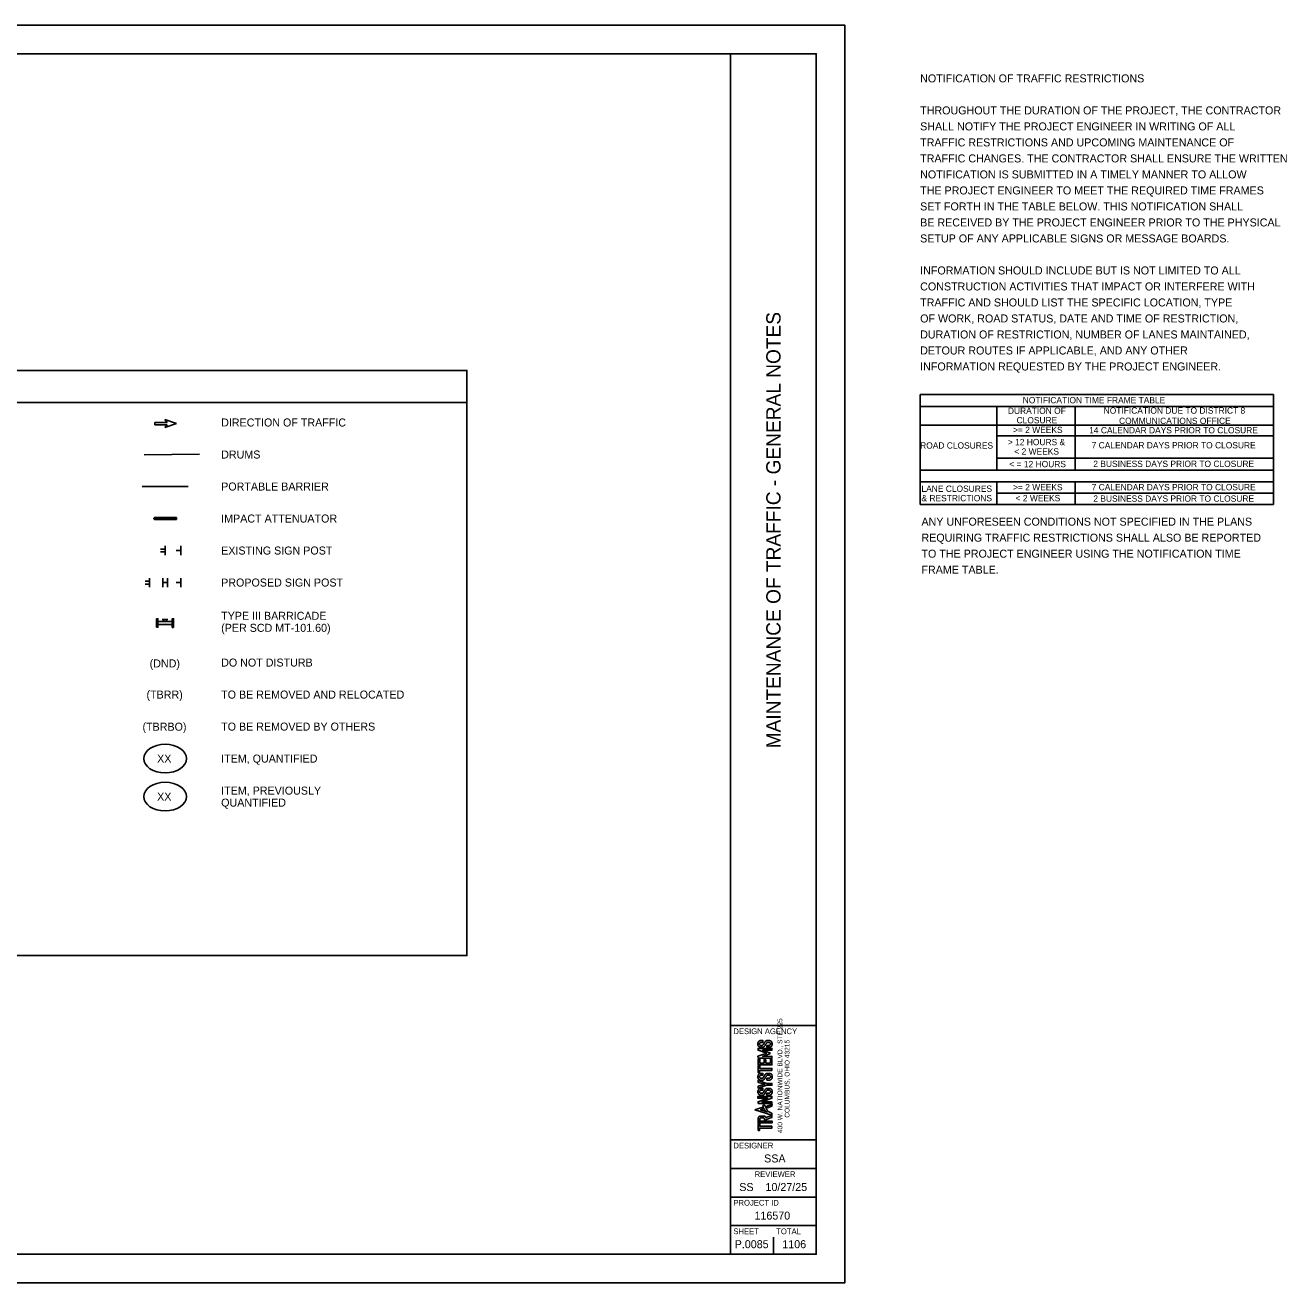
# Model space of a CAD drawing. Extents: x -6 to 94, y 0 to 31.
# Drawn here: x 19.66 to 41.73, y 0 to 22 of the extents above; entities that cross this region are included whole.
import ezdxf

# ---------------------------------------------------------------- set-up
doc = ezdxf.new("R2010")
doc.units = 0
for name, color, linetype in [('AP_P_Airside', 7, 'Continuous'), ('Default', 7, 'Continuous'), ('GM_X_Township_Road', 7, 'Continuous'), ('MT_P_Work_Area', 7, 'Continuous'), ('MT_X_Work_Area', 7, 'Continuous'), ('SG_X_Text', 7, 'Continuous'), ('SH_Border', 7, 'Continuous'), ('SH_Cut_Line', 7, 'Continuous'), ('SH_Data', 7, 'Continuous'), ('SN_P_Signs', 7, 'Continuous')]:
    doc.layers.add(name, color=color, linetype=linetype)

msp = doc.modelspace()

# ---------------------------------------------------------------- linework, layer by layer
at = {"layer": 'AP_P_Airside'}
for p, q in [((35.317, 15.54), (41.496, 15.54)), ((35.317, 15.54), (35.317, 13.614)), ((41.496, 15.54), (41.496, 13.614)), ((35.317, 15.331), (41.496, 15.331)), ((36.657, 15.331), (36.657, 14.216)), ((38.031, 15.331), (38.031, 14.216)), ((35.317, 15.002), (41.496, 15.002)), ((36.657, 14.814), (41.496, 14.814)), ((36.657, 14.425), (41.496, 14.425)), ((35.317, 14.216), (41.496, 14.216)), ((22.513, 13.93), (21.71, 13.93)), ((35.317, 14.011), (41.496, 14.011)), ((36.657, 14.011), (36.657, 13.614)), ((38.031, 14.011), (38.031, 13.614)), ((36.657, 13.811), (41.496, 13.811)), ((35.317, 13.614), (41.496, 13.614))]:
    msp.add_line(p, q, dxfattribs=at)
for points in [[(6.11, 15.4), (6.11, 15.96), (27.39, 15.96), (27.39, 15.4)], [(6.11, 5.723), (6.11, 15.4), (27.39, 15.4), (27.39, 5.723), (6.11, 5.723)]]:
    msp.add_lwpolyline(points, dxfattribs=at)
for centre in [(22.11, 9.17), (22.11, 8.505)]:
    msp.add_ellipse(centre, major_axis=(0.375, 0), ratio=0.666667, dxfattribs=at)
at = {"layer": 'GM_X_Township_Road'}
for p, q in [((21.839, 12.272), (21.759, 12.272)), ((21.839, 12.224), (21.759, 12.224)), ((21.839, 12.328), (21.839, 12.168)), ((21.839, 12.248), (21.839, 12.248)), ((22.07, 12.168), (22.07, 12.328)), ((22.07, 12.248), (22.15, 12.248)), ((22.11, 12.248), (22.11, 12.248)), ((22.15, 12.168), (22.15, 12.328)), ((22.384, 12.248), (22.304, 12.248)), ((22.384, 12.168), (22.384, 12.328)), ((22.384, 12.248), (22.384, 12.248))]:
    msp.add_line(p, q, dxfattribs=at)
at = {"layer": 'MT_P_Work_Area'}
for p, q in [((21.927, 15.011), (21.927, 15.051)), ((21.927, 15.051), (22.147, 15.051)), ((21.927, 15.031), (21.927, 15.031)), ((22.147, 15.011), (21.927, 15.011)), ((22.147, 15.051), (22.107, 15.101)), ((22.107, 15.101), (22.307, 15.031)), ((22.307, 15.031), (22.107, 14.962)), ((22.107, 14.962), (22.147, 15.011)), ((22.307, 15.031), (22.307, 15.031)), ((22.234, 11.566), (21.984, 11.567)), ((22.234, 11.516), (21.984, 11.517)), ((22.059, 11.604), (22.159, 11.604)), ((22.084, 11.567), (22.084, 11.604)), ((22.109, 11.542), (22.109, 11.542)), ((22.134, 11.567), (22.134, 11.604))]:
    msp.add_line(p, q, dxfattribs=at)
for points in [[(21.958, 11.467), (21.959, 11.617), (21.984, 11.617), (21.983, 11.467)], [(22.258, 11.466), (22.259, 11.616), (22.234, 11.616), (22.233, 11.466)]]:
    msp.add_lwpolyline(points, close=True, dxfattribs=at)
at = {"layer": 'MT_X_Work_Area'}
for p, q in [((21.914, 13.364), (21.914, 13.376)), ((21.92, 13.382), (21.926, 13.388)), ((21.92, 13.382), (21.926, 13.382)), ((21.92, 13.358), (21.926, 13.358)), ((21.92, 13.358), (21.926, 13.352)), ((21.926, 13.388), (22.306, 13.388)), ((21.926, 13.358), (21.926, 13.382)), ((21.926, 13.382), (22.306, 13.382)), ((21.926, 13.358), (22.306, 13.358)), ((21.926, 13.352), (22.306, 13.352)), ((21.942, 13.358), (21.942, 13.382)), ((21.986, 13.358), (21.986, 13.382)), ((22.034, 13.358), (22.034, 13.382)), ((22.082, 13.358), (22.082, 13.382)), ((22.13, 13.358), (22.13, 13.382)), ((22.178, 13.358), (22.178, 13.382)), ((22.226, 13.358), (22.226, 13.382)), ((22.274, 13.358), (22.274, 13.382)), ((22.306, 13.352), (22.306, 13.388))]:
    msp.add_line(p, q, dxfattribs=at)
for centre, start, end in [((21.92, 13.376), 89.9952, 179.9952), ((21.92, 13.364), 179.9952, 269.9952)]:
    msp.add_arc(centre, 0.006, start, end, dxfattribs=at)
at = {"layer": 'SG_X_Text'}
for p, q in [((22.11, 12.834), (22.03, 12.834)), ((22.11, 12.89), (22.11, 12.73)), ((22.11, 12.81), (22.11, 12.81)), ((22.384, 12.81), (22.304, 12.81)), ((22.384, 12.89), (22.384, 12.73)), ((22.384, 12.81), (22.384, 12.81)), ((22.11, 12.786), (22.03, 12.786))]:
    msp.add_line(p, q, dxfattribs=at)
at = {"layer": 'SH_Border'}
for p, q in [((32, 0.5), (32, 21.5)), ((32, 4.5), (33.5, 4.5)), ((32, 2.5), (33.5, 2.5)), ((32, 2), (33.5, 2)), ((32, 1.5), (33.5, 1.5)), ((32, 1), (33.5, 1))]:
    msp.add_line(p, q, dxfattribs=at)
msp.add_lwpolyline([(1.5, 21.5), (33.5, 21.5), (33.5, 0.5), (1.5, 0.5)], close=True, dxfattribs=at)
at = {"layer": 'SH_Cut_Line'}
msp.add_lwpolyline([(0, 0), (34, 0), (34, 22), (0, 22)], close=True, dxfattribs=at)
at = {"layer": 'SH_Data'}
for p, q in [((32.773, 3.533), (32.773, 3.533)), ((32.75, 3.5), (32.75, 3.5)), ((32.375, 0.675), (32.375, 0.675)), ((32.75, 0.5), (32.75, 0.8))]:
    msp.add_line(p, q, dxfattribs=at)
for points in [[(32.567, 4.204), (32.567, 4.236), (32.519, 4.236), (32.509, 4.234), (32.501, 4.23), (32.495, 4.226), (32.49, 4.22), (32.487, 4.214), (32.484, 4.208), (32.484, 4.208), (32.481, 4.202), (32.48, 4.195), (32.479, 4.191), (32.479, 4.166), (32.48, 4.159), (32.481, 4.153), (32.485, 4.146), (32.488, 4.141), (32.492, 4.135), (32.496, 4.131), (32.501, 4.127), (32.507, 4.125), (32.516, 4.121), (32.524, 4.12), (32.568, 4.12), (32.574, 4.122), (32.581, 4.125), (32.587, 4.129), (32.591, 4.133), (32.596, 4.14), (32.601, 4.146), (32.604, 4.15), (32.607, 4.157), (32.61, 4.163), (32.614, 4.169), (32.618, 4.175), (32.622, 4.182), (32.625, 4.188), (32.629, 4.194), (32.633, 4.199), (32.637, 4.202), (32.643, 4.204), (32.647, 4.206), (32.679, 4.205), (32.685, 4.203), (32.691, 4.199), (32.695, 4.195), (32.698, 4.19), (32.699, 4.185), (32.699, 4.172), (32.698, 4.167), (32.695, 4.163), (32.692, 4.158), (32.687, 4.156), (32.683, 4.154), (32.679, 4.152), (32.636, 4.152), (32.636, 4.119), (32.688, 4.12), (32.692, 4.122), (32.704, 4.125), (32.708, 4.128), (32.712, 4.131), (32.718, 4.137), (32.72, 4.141), (32.723, 4.147), (32.724, 4.149), (32.726, 4.155), (32.727, 4.163), (32.728, 4.168), (32.727, 4.198), (32.725, 4.206), (32.72, 4.218), (32.718, 4.222), (32.707, 4.23), (32.696, 4.235), (32.686, 4.237), (32.638, 4.236), (32.632, 4.236), (32.626, 4.235), (32.621, 4.232), (32.611, 4.224), (32.603, 4.214), (32.595, 4.201), (32.589, 4.19), (32.578, 4.17), (32.57, 4.16), (32.564, 4.155), (32.56, 4.154), (32.556, 4.153), (32.522, 4.153), (32.519, 4.155), (32.515, 4.157), (32.513, 4.159), (32.51, 4.163), (32.509, 4.166), (32.507, 4.17), (32.508, 4.172), (32.507, 4.172), (32.507, 4.186), (32.509, 4.189), (32.51, 4.193), (32.512, 4.197), (32.514, 4.199), (32.518, 4.202), (32.522, 4.203), (32.526, 4.204), (32.53, 4.204)], [(32.633, 4.015), (32.48, 3.962), (32.482, 3.931), (32.725, 3.932), (32.725, 3.962), (32.562, 3.961), (32.688, 4.007), (32.688, 4.025), (32.561, 4.068), (32.724, 4.069), (32.724, 4.101), (32.481, 4.1), (32.481, 4.068)], [(32.481, 3.913), (32.481, 3.81), (32.724, 3.81), (32.724, 3.914), (32.697, 3.914), (32.697, 3.843), (32.615, 3.843), (32.615, 3.902), (32.586, 3.902), (32.586, 3.843), (32.51, 3.843), (32.51, 3.913)], [(32.481, 3.674), (32.481, 3.793), (32.51, 3.793), (32.51, 3.749), (32.725, 3.749), (32.725, 3.716), (32.509, 3.716), (32.509, 3.675)], [(32.567, 3.63), (32.567, 3.662), (32.519, 3.662), (32.509, 3.66), (32.501, 3.656), (32.495, 3.652), (32.49, 3.647), (32.487, 3.64), (32.484, 3.634), (32.484, 3.634), (32.481, 3.628), (32.48, 3.621), (32.479, 3.617), (32.479, 3.592), (32.48, 3.585), (32.481, 3.579), (32.485, 3.572), (32.488, 3.567), (32.492, 3.561), (32.496, 3.557), (32.501, 3.553), (32.507, 3.551), (32.516, 3.547), (32.524, 3.546), (32.568, 3.546), (32.574, 3.548), (32.581, 3.551), (32.587, 3.555), (32.591, 3.559), (32.596, 3.566), (32.601, 3.572), (32.604, 3.576), (32.607, 3.583), (32.61, 3.589), (32.614, 3.595), (32.618, 3.601), (32.622, 3.608), (32.625, 3.614), (32.629, 3.62), (32.633, 3.625), (32.637, 3.628), (32.643, 3.63), (32.647, 3.632), (32.679, 3.631), (32.685, 3.629), (32.691, 3.625), (32.695, 3.621), (32.698, 3.616), (32.699, 3.611), (32.699, 3.598), (32.698, 3.593), (32.695, 3.589), (32.692, 3.584), (32.687, 3.582), (32.683, 3.58), (32.679, 3.578), (32.636, 3.578), (32.636, 3.545), (32.688, 3.546), (32.692, 3.548), (32.704, 3.551), (32.708, 3.554), (32.712, 3.557), (32.718, 3.563), (32.72, 3.567), (32.723, 3.573), (32.724, 3.575), (32.726, 3.581), (32.727, 3.589), (32.728, 3.594), (32.727, 3.624), (32.725, 3.632), (32.72, 3.644), (32.718, 3.648), (32.707, 3.656), (32.696, 3.661), (32.686, 3.663), (32.638, 3.662), (32.632, 3.662), (32.626, 3.661), (32.621, 3.658), (32.611, 3.65), (32.603, 3.641), (32.595, 3.627), (32.589, 3.617), (32.578, 3.596), (32.57, 3.586), (32.564, 3.581), (32.56, 3.58), (32.556, 3.579), (32.522, 3.58), (32.519, 3.581), (32.515, 3.583), (32.513, 3.586), (32.51, 3.589), (32.509, 3.592), (32.507, 3.596), (32.508, 3.598), (32.507, 3.598), (32.507, 3.612), (32.509, 3.615), (32.51, 3.619), (32.512, 3.623), (32.514, 3.625), (32.518, 3.628), (32.522, 3.629), (32.526, 3.63), (32.53, 3.63)], [(32.481, 3.441), (32.481, 3.405), (32.633, 3.456), (32.724, 3.456), (32.724, 3.489), (32.634, 3.489), (32.481, 3.54), (32.482, 3.505), (32.598, 3.473)], [(32.567, 3.367), (32.567, 3.399), (32.519, 3.399), (32.509, 3.396), (32.501, 3.393), (32.495, 3.388), (32.49, 3.383), (32.487, 3.377), (32.484, 3.371), (32.484, 3.371), (32.481, 3.365), (32.48, 3.358), (32.479, 3.354), (32.479, 3.329), (32.48, 3.322), (32.481, 3.315), (32.485, 3.309), (32.488, 3.303), (32.492, 3.298), (32.496, 3.293), (32.501, 3.29), (32.507, 3.287), (32.516, 3.284), (32.524, 3.283), (32.568, 3.283), (32.574, 3.285), (32.581, 3.288), (32.587, 3.292), (32.591, 3.296), (32.596, 3.302), (32.601, 3.309), (32.604, 3.313), (32.607, 3.319), (32.61, 3.326), (32.614, 3.331), (32.618, 3.338), (32.622, 3.345), (32.625, 3.351), (32.629, 3.357), (32.633, 3.361), (32.637, 3.365), (32.643, 3.367), (32.647, 3.368), (32.679, 3.368), (32.685, 3.365), (32.691, 3.362), (32.695, 3.357), (32.698, 3.353), (32.699, 3.348), (32.699, 3.334), (32.698, 3.33), (32.695, 3.325), (32.692, 3.321), (32.687, 3.319), (32.683, 3.317), (32.679, 3.315), (32.636, 3.315), (32.636, 3.282), (32.688, 3.283), (32.692, 3.284), (32.704, 3.288), (32.708, 3.29), (32.712, 3.294), (32.718, 3.299), (32.72, 3.304), (32.723, 3.31), (32.724, 3.312), (32.726, 3.318), (32.727, 3.325), (32.728, 3.331), (32.727, 3.361), (32.725, 3.369), (32.72, 3.38), (32.718, 3.384), (32.707, 3.393), (32.696, 3.398), (32.686, 3.4), (32.638, 3.399), (32.632, 3.399), (32.626, 3.397), (32.621, 3.395), (32.611, 3.387), (32.603, 3.377), (32.595, 3.364), (32.589, 3.353), (32.578, 3.333), (32.57, 3.322), (32.564, 3.318), (32.56, 3.317), (32.556, 3.316), (32.522, 3.316), (32.519, 3.318), (32.515, 3.32), (32.513, 3.322), (32.51, 3.325), (32.509, 3.329), (32.507, 3.333), (32.508, 3.335), (32.507, 3.335), (32.507, 3.348), (32.509, 3.352), (32.51, 3.356), (32.512, 3.36), (32.514, 3.362), (32.518, 3.364), (32.522, 3.366), (32.526, 3.367), (32.53, 3.367)], [(32.428, 3.026), (32.725, 2.932), (32.725, 2.963), (32.714, 2.968), (32.697, 2.976), (32.689, 2.981), (32.681, 2.986), (32.67, 2.993), (32.664, 2.998), (32.658, 3.003), (32.653, 3.008), (32.646, 3.015), (32.642, 3.021), (32.638, 3.027), (32.633, 3.034), (32.629, 3.041), (32.621, 3.058), (32.616, 3.072), (32.608, 3.095), (32.578, 3.111), (32.565, 3.081), (32.577, 3.058), (32.59, 3.039), (32.601, 3.025), (32.607, 3.018), (32.615, 3.01), (32.622, 3.003), (32.628, 2.997), (32.637, 2.992), (32.642, 2.989), (32.526, 3.026), (32.566, 3.04), (32.548, 3.066)], [(32.481, 3.134), (32.725, 3.134), (32.725, 3.165), (32.553, 3.165), (32.725, 3.227), (32.725, 3.259), (32.48, 3.259), (32.48, 3.228), (32.648, 3.228), (32.481, 3.167)], [(32.647, 3.062), (32.636, 3.089), (32.726, 3.12), (32.725, 3.091)], [(32.51, 2.83), (32.51, 2.863), (32.511, 2.867), (32.513, 2.873), (32.516, 2.878), (32.52, 2.881), (32.525, 2.883), (32.528, 2.885), (32.537, 2.885), (32.571, 2.885), (32.576, 2.884), (32.582, 2.883), (32.586, 2.881), (32.59, 2.878), (32.593, 2.874), (32.595, 2.868), (32.595, 2.864), (32.596, 2.859), (32.596, 2.83), (32.626, 2.83), (32.625, 2.859), (32.725, 2.892), (32.725, 2.926), (32.62, 2.889), (32.618, 2.895), (32.612, 2.902), (32.605, 2.909), (32.596, 2.914), (32.587, 2.917), (32.585, 2.916), (32.521, 2.917), (32.511, 2.914), (32.501, 2.909), (32.495, 2.904), (32.488, 2.894), (32.485, 2.884), (32.482, 2.875), (32.482, 2.869), (32.481, 2.83)], [(32.481, 2.798), (32.481, 2.83), (32.726, 2.83), (32.726, 2.798)], [(32.481, 2.663), (32.481, 2.781), (32.51, 2.781), (32.51, 2.738), (32.725, 2.738), (32.725, 2.705), (32.509, 2.705), (32.509, 2.664)]]:
    msp.add_lwpolyline(points, close=True, dxfattribs=at)
at = {"layer": 'SN_P_Signs'}
msp.add_line((21.742, 14.485), (22.71, 14.496), dxfattribs=at)

# ---------------------------------------------------------------- texts
at = {"layer": 'AP_P_Airside'}
for s, height, p in [('NOTIFICATION TIME FRAME TABLE', 0.11, (37.112, 15.386)), ('DURATION OF ', 0.11, (36.852, 15.2)), ('NOTIFICATION DUE TO DISTRICT 8', 0.11, (38.527, 15.204)), ('DIRECTION OF TRAFFIC', 0.14, (23.09, 14.98)), ('CLOSURE', 0.11, (37.004, 15.035)), ('COMMUNICATIONS OFFICE', 0.11, (38.796, 15.024)), ('>= 2 WEEKS', 0.11, (36.942, 14.866)), ('14 CALENDAR DAYS PRIOR TO CLOSURE', 0.11, (38.274, 14.86)), ('ROAD CLOSURES', 0.11, (35.317, 14.593)), ('> 12 HOURS & ', 0.11, (36.851, 14.653)), ('< 2 WEEKS', 0.11, (36.965, 14.488)), ('7 CALENDAR DAYS PRIOR TO CLOSURE', 0.11, (38.317, 14.597)), ('DRUMS', 0.14, (23.09, 14.42)), ('< = 12 HOURS', 0.11, (36.878, 14.268)), ('2 BUSINESS DAYS PRIOR TO CLOSURE', 0.11, (38.346, 14.272)), ('PORTABLE BARRIER', 0.14, (23.09, 13.86)), ('LANE CLOSURES ', 0.11, (35.34, 13.837)), ('>= 2 WEEKS', 0.11, (36.942, 13.863)), ('7 CALENDAR DAYS PRIOR TO CLOSURE', 0.11, (38.317, 13.864)), ('& RESTRICTIONS', 0.11, (35.34, 13.672)), ('< 2 WEEKS', 0.11, (36.987, 13.673)), ('2 BUSINESS DAYS PRIOR TO CLOSURE', 0.11, (38.346, 13.664)), ('IMPACT ATTENUATOR', 0.14, (23.09, 13.3)), ('EXISTING SIGN POST', 0.14, (23.09, 12.74)), ('PROPOSED SIGN POST', 0.14, (23.09, 12.18)), ('TYPE III BARRICADE', 0.14, (23.09, 11.598)), ('(PER SCD MT-101.60)', 0.14, (23.09, 11.388)), ('(DND)', 0.14, (21.839, 10.765)), ('DO NOT DISTURB', 0.14, (23.09, 10.78)), ('(TBRR)', 0.14, (21.784, 10.22)), ('TO BE REMOVED AND RELOCATED', 0.14, (23.09, 10.22)), ('(TBRBO)', 0.14, (21.714, 9.658)), ('TO BE REMOVED BY OTHERS', 0.14, (23.09, 9.66)), ('XX', 0.14, (21.97, 9.1)), ('ITEM, QUANTIFIED', 0.14, (23.09, 9.1)), ('ITEM, PREVIOUSLY', 0.14, (23.09, 8.54)), ('XX', 0.14, (21.97, 8.435)), ('QUANTIFIED', 0.14, (23.09, 8.33))]:
    msp.add_text(s, height=height, dxfattribs=at).set_placement(p)
at = {"layer": 'Default'}
for s, p in [('NOTIFICATION OF TRAFFIC RESTRICTIONS', (35.317, 21)), ('THROUGHOUT THE DURATION OF THE PROJECT, THE CONTRACTOR', (35.317, 20.44)), ('SHALL NOTIFY THE PROJECT ENGINEER IN WRITING OF ALL', (35.317, 20.16)), ('TRAFFIC RESTRICTIONS AND UPCOMING MAINTENANCE OF', (35.317, 19.88)), ('TRAFFIC CHANGES. THE CONTRACTOR SHALL ENSURE THE WRITTEN', (35.317, 19.6)), ('NOTIFICATION IS SUBMITTED IN A TIMELY MANNER TO ALLOW', (35.317, 19.32)), ('THE PROJECT ENGINEER TO MEET THE REQUIRED TIME FRAMES', (35.317, 19.04)), ('SET FORTH IN THE TABLE BELOW. THIS NOTIFICATION SHALL', (35.317, 18.76)), ('BE RECEIVED BY THE PROJECT ENGINEER PRIOR TO THE PHYSICAL', (35.317, 18.48)), ('SETUP OF ANY APPLICABLE SIGNS OR MESSAGE BOARDS. ', (35.317, 18.2)), ('INFORMATION SHOULD INCLUDE BUT IS NOT LIMITED TO ALL ', (35.317, 17.64)), ('CONSTRUCTION ACTIVITIES THAT IMPACT OR INTERFERE WITH', (35.317, 17.36)), ('TRAFFIC AND SHOULD LIST THE SPECIFIC LOCATION, TYPE', (35.317, 17.08)), ('OF WORK, ROAD STATUS, DATE AND TIME OF RESTRICTION,', (35.317, 16.8)), ('DURATION OF RESTRICTION, NUMBER OF LANES MAINTAINED,', (35.317, 16.52)), ('DETOUR ROUTES IF APPLICABLE, AND ANY OTHER  ', (35.317, 16.24)), ('INFORMATION REQUESTED BY THE PROJECT ENGINEER.', (35.317, 15.96)), ('ANY UNFORESEEN CONDITIONS NOT SPECIFIED IN THE PLANS', (35.34, 13.245)), ('REQUIRING TRAFFIC RESTRICTIONS SHALL ALSO BE REPORTED', (35.34, 12.965)), ('TO THE PROJECT ENGINEER USING THE NOTIFICATION TIME', (35.34, 12.685)), ('FRAME TABLE. ', (35.34, 12.405))]:
    msp.add_text(s, height=0.14, dxfattribs=at).set_placement(p)
at = {"layer": 'SH_Data'}
for s, height, p in [('MAINTENANCE OF TRAFFIC - GENERAL NOTES', 0.25, (32.875, 9.35)), ('400 W. NATIONWIDE BLVD., STE 225', 0.08333, (32.906, 2.619)), ('COLUMBUS, OHIO 43215', 0.08333, (33.031, 2.887))]:
    msp.add_text(s, height=height, rotation=90, dxfattribs=at).set_placement(p)
for s, height, p in [('DESIGN AGENCY', 0.1, (32.05, 4.35)), ('DESIGNER', 0.1, (32.05, 2.35)), ('SSA', 0.14, (32.588, 2.105)), ('REVIEWER', 0.1, (32.422, 1.85)), ('SS', 0.14, (32.153, 1.605)), ('10/27/25', 0.14, (32.611, 1.605)), ('PROJECT ID', 0.1, (32.05, 1.35)), ('116570', 0.14, (32.419, 1.105)), ('SHEET', 0.1, (32.05, 0.85)), ('TOTAL', 0.1, (32.8, 0.85)), ('P.0085', 0.14, (32.073, 0.605)), ('1106', 0.14, (32.906, 0.605))]:
    msp.add_text(s, height=height, dxfattribs=at).set_placement(p)

doc.saveas('drawing.dxf')
